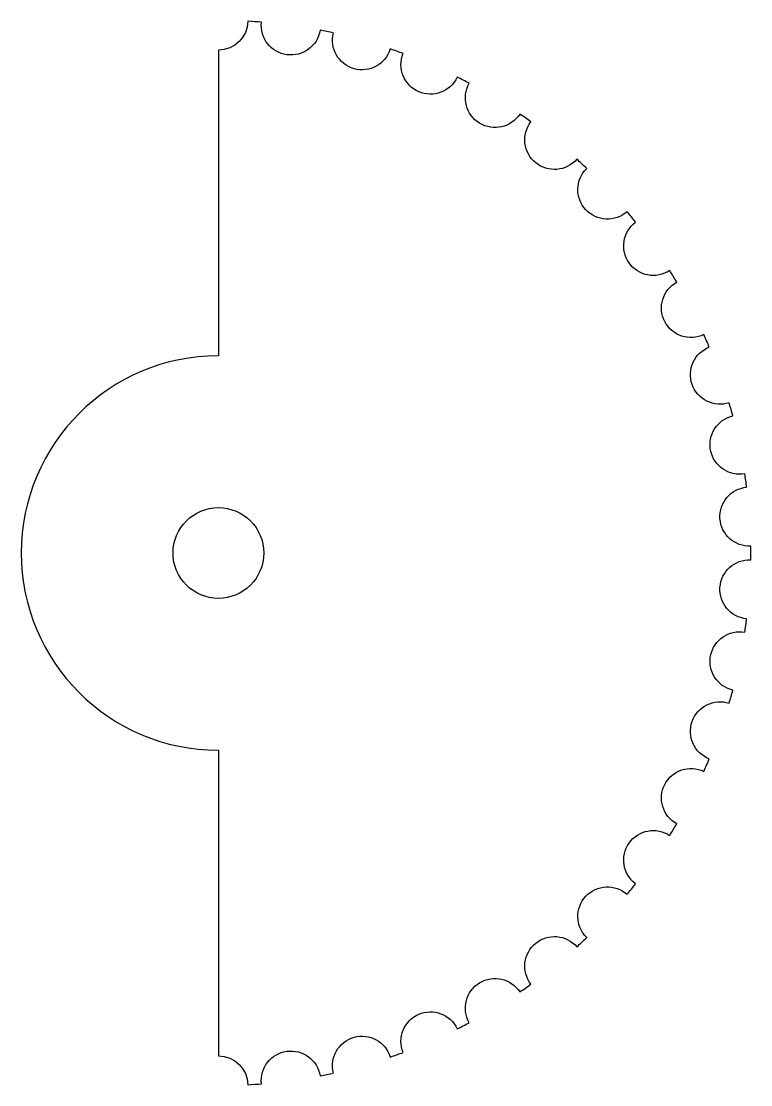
# Model space of a CAD drawing. Header units: millimetres. Extents: x 80.1 to 117.1, y -170.8 to -116.9.
import ezdxf

# ---------------------------------------------------------------- set-up
doc = ezdxf.new("R2010")
doc.units = ezdxf.units.MM

msp = doc.modelspace()

# ---------------------------------------------------------------- linework, layer by layer
msp.add_lwpolyline([(95.216, -117.333, -0.972598), (92.245, -116.925, 0.006366), (91.559, -116.878, -0.4061), (90.06, -118.336), (90.06, -133.836, 1), (90.06, -153.836), (90.06, -169.336, -0.4061), (91.559, -170.794, 0.006366), (92.245, -170.747, -0.972598), (95.216, -170.339, 0.006366), (95.889, -170.199, -0.972598), (98.777, -169.39, 0.006366), (99.425, -169.16, -0.972598), (102.175, -167.965, 0.006366), (102.786, -167.649, -0.972598), (105.348, -166.091, 0.006366), (105.91, -165.694, -0.972598), (108.236, -163.802, 0.006366), (108.738, -163.332, -0.972598), (110.785, -161.141, 0.006366), (111.219, -160.607, -0.972598), (112.948, -158.157, 0.006366), (113.306, -157.57, -0.972598), (114.685, -154.907, 0.006366), (114.959, -154.277, -0.972598), (115.964, -151.451, 0.006366), (116.149, -150.789, -0.972598), (116.759, -147.853, 0.006366), (116.853, -147.172, -0.972598), (117.057, -144.18, 0.006366), (117.057, -143.492, -0.972598), (116.853, -140.5, 0.006366), (116.759, -139.819, -0.972598), (116.149, -136.883, 0.006366), (115.964, -136.221, -0.972598), (114.959, -133.395, 0.006366), (114.685, -132.765, -0.972598), (113.306, -130.102, 0.006366), (112.948, -129.515, -0.972598), (111.219, -127.065, 0.006366), (110.785, -126.531, -0.972598), (108.738, -124.34, 0.006366), (108.236, -123.87, -0.972598), (105.91, -121.978, 0.006366), (105.348, -121.581, -0.972598), (102.786, -120.023, 0.006366), (102.175, -119.707, -0.972598), (99.425, -118.512, 0.006366), (98.777, -118.282, -0.972598), (95.889, -117.473, 0.006366)], format="xyb", close=True)
msp.add_circle((90.06, -143.836), 2.3)

doc.saveas('drawing.dxf')
